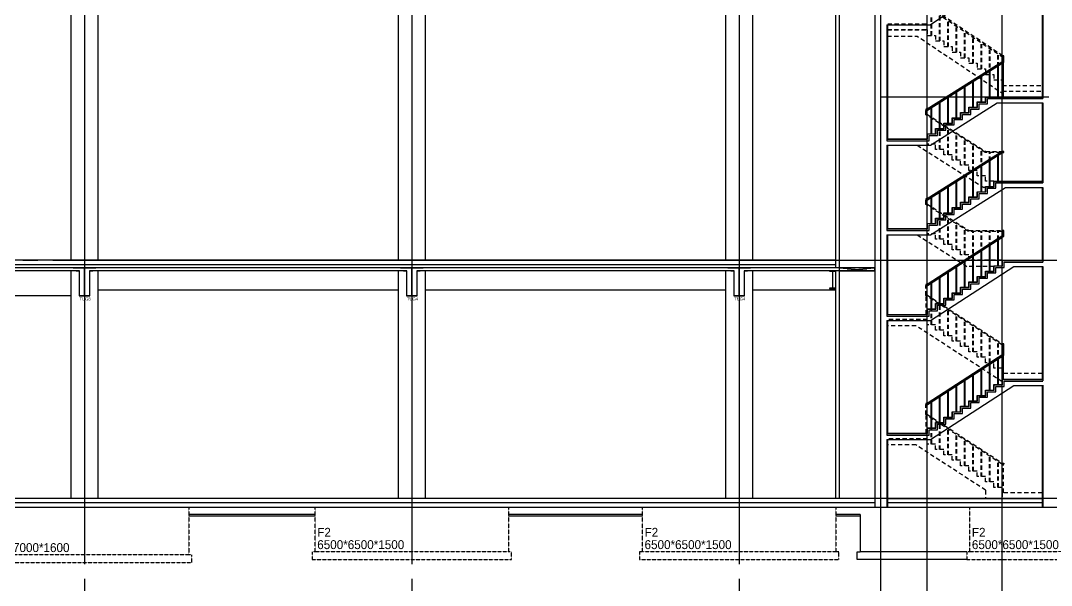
# Model space of a CAD drawing. Extents: x 152195838 to 323921156, y 365159662 to 730681027.
# Drawn here: x 160607357 to 160641997, y 365191130 to 365210123 of the extents above; entities that cross this region are included whole.
import ezdxf
from ezdxf.enums import TextEntityAlignment as Align
from ezdxf.xclip import XClip

# ---------------------------------------------------------------- set-up
doc = ezdxf.new("R2010")
doc.units = 0
doc.header["$MEASUREMENT"] = 0
doc.header["$XCLIPFRAME"] = 0
for name, pattern in [('CEN', [63, 60, -1, 1, -1]), ('HIDDENX2', [0.75, 0.5, -0.25]), ('HIDK', [2.3, 1.4, -0.9])]:
    doc.linetypes.add(name, pattern=pattern)
doc.layers.get('0').update_dxf_attribs({"linetype": 'CONTINUOUS'})
doc.layers.get('Defpoints').update_dxf_attribs({"linetype": 'CONTINUOUS'})
for name, color, linetype in [('4A.TEC CEN', 1, 'CEN'), ('4A.TEC ELE 4', 9, 'CONTINUOUS'), ('4A.TEC 단열재', 252, 'CONTINUOUS'), ('4A.TEC 마감선 1', 6, 'CONTINUOUS'), ('4A.TEC 벽체 1', 2, 'CONTINUOUS'), ('4A.TEC 벽체 3', 4, 'CONTINUOUS'), ('CEN', 1, 'CEN'), ('COL', 2, 'CONTINUOUS'), ('ELE', 4, 'CONTINUOUS'), ('FIN', 6, 'CONTINUOUS'), ('k-BESTO', 4, 'CONTINUOUS'), ('text', 3, 'CONTINUOUS'), ('㈜SE&C 기둥', 2, 'CONTINUOUS'), ('㈜SE&C 벽체 1', 2, 'CONTINUOUS'), ('㈜SE&C 벽체 4', 7, 'CONTINUOUS')]:
    doc.layers.add(name, color=color, linetype=linetype)
doc.layers.add('DEFPOINT', color=135, linetype='CONTINUOUS', plot=False)
doc.styles.add('돋움', font='')
doc.styles.get('돋움').set_extended_font_data('돋움')

# ---------------------------------------------------------------- blocks, each defined once
blk = doc.blocks.new('A$Cf633c675')
at = {"color": 6, "lineweight": -3}
for p, q in [((75900, 34710, 0), (75900, 35751, 0)), ((75920, 34710, 0), (75920, 35764, 0)), ((76070, 34710, 0), (76070, 35859, 0)), ((76090, 34710, 0), (76090, 35871, 0)), ((75340, 34533, 0), (75340, 35396, 0)), ((75360, 34533, 0), (75360, 35409, 0)), ((75620, 34710, 0), (75620, 35574, 0)), ((75640, 34710, 0), (75640, 35586, 0)), ((74780, 34178, 0), (74780, 35041, 0)), ((74800, 34178, 0), (74800, 35054, 0)), ((75060, 34355, 0), (75060, 35219, 0)), ((75080, 34355, 0), (75080, 35232, 0)), ((74220, 33823, 0), (74220, 34687, 0)), ((74240, 33823, 0), (74240, 34699, 0)), ((74500, 34000, 0), (74500, 34864, 0)), ((74520, 34000, 0), (74520, 34877, 0)), ((73660, 33468, 0), (73660, 34332, 0)), ((73680, 33468, 0), (73680, 34344, 0)), ((73940, 33646, 0), (73940, 34509, 0)), ((73960, 33646, 0), (73960, 34522, 0)), ((75640, 31694, 0), (75640, 32570, 0)), ((75900, 31871, 0), (75900, 32735, 0)), ((75920, 31871, 0), (75920, 32748, 0)), ((75080, 31339, 0), (75080, 32215, 0)), ((75340, 31517, 0), (75340, 32380, 0)), ((75360, 31517, 0), (75360, 32393, 0)), ((75620, 31694, 0), (75620, 32558, 0)), ((74780, 31162, 0), (74780, 32025, 0)), ((74800, 31162, 0), (74800, 32038, 0)), ((75060, 31339, 0), (75060, 32203, 0)), ((74220, 30807, 0), (74220, 31670, 0)), ((74240, 30807, 0), (74240, 31683, 0)), ((74500, 30984, 0), (74500, 31848, 0)), ((74520, 30984, 0), (74520, 31861, 0)), ((73660, 30452, 0), (73660, 31316, 0)), ((73680, 30452, 0), (73680, 31328, 0)), ((73940, 30630, 0), (73940, 31493, 0)), ((73960, 30630, 0), (73960, 31506, 0)), ((75900, 29028, 0), (75900, 29889, 0)), ((75920, 29028, 0), (75920, 29902, 0)), ((75340, 28665, 0), (75340, 29526, 0)), ((75360, 28665, 0), (75360, 29539, 0)), ((75620, 28847, 0), (75620, 29707, 0)), ((75640, 28847, 0), (75640, 29720, 0)), ((74780, 28301, 0), (74780, 29162, 0)), ((74800, 28301, 0), (74800, 29175, 0)), ((75060, 28483, 0), (75060, 29344, 0)), ((75080, 28483, 0), (75080, 29357, 0)), ((74220, 27937, 0), (74220, 28798, 0)), ((74240, 27937, 0), (74240, 28811, 0)), ((74500, 28119, 0), (74500, 28980, 0)), ((74520, 28119, 0), (74520, 28993, 0)), ((73660, 27574, 0), (73660, 28435, 0)), ((73680, 27574, 0), (73680, 28448, 0)), ((73940, 27756, 0), (73940, 28616, 0)), ((73960, 27756, 0), (73960, 28629, 0)), ((76070, 25210, 0), (76070, 26000, 0)), ((76090, 25210, 0), (76090, 26013, 0)), ((75620, 24847, 0), (75620, 25707, 0)), ((75640, 24847, 0), (75640, 25720, 0)), ((75900, 25028, 0), (75900, 25889, 0)), ((75920, 25028, 0), (75920, 25902, 0)), ((75060, 24483, 0), (75060, 25344, 0)), ((75080, 24483, 0), (75080, 25357, 0)), ((75340, 24665, 0), (75340, 25526, 0)), ((75360, 24665, 0), (75360, 25539, 0)), ((74500, 24119, 0), (74500, 24980, 0)), ((74520, 24119, 0), (74520, 24993, 0)), ((74780, 24301, 0), (74780, 25162, 0)), ((74800, 24301, 0), (74800, 25175, 0)), ((73940, 23756, 0), (73940, 24616, 0)), ((73960, 23756, 0), (73960, 24629, 0)), ((74220, 23937, 0), (74220, 24798, 0)), ((74240, 23937, 0), (74240, 24811, 0)), ((73660, 23574, 0), (73660, 24435, 0)), ((73680, 23574, 0), (73680, 24448, 0))]:
    blk.add_line(p, q, dxfattribs=at)
at = {"color": 6, "lineweight": -3, "elevation": 0, "flags": 128}
for points in [[(76100, 35878), (76100, 36085), (76065, 36085), (76065, 35897), (73530, 34291), (73480, 34291), (73480, 34256), (73540, 34256), (76100, 35878)], [(76100, 32871), (76050, 32871), (73530, 31275), (73480, 31275), (73480, 31240), (73540, 31240), (76060, 32836), (76100, 32836), (76100, 32871)], [(76065, 30210), (76065, 30038), (73530, 28392), (73480, 28392), (73480, 28357), (73540, 28357), (76100, 30019), (76100, 30210), (76065, 30210)], [(76065, 26402), (76065, 26038), (73530, 24392), (73480, 24392), (73480, 24357), (73540, 24357), (76100, 26019), (76100, 26402), (76065, 26402)]]:
    blk.add_lwpolyline(points, dxfattribs=at)
at = {"layer": '4A.TEC CEN', "color": 8, "ltscale": 500}
for p, q in [((58362, 34710, 0), (92848, 34710, 0)), ((58362, 29210, 0), (92848, 29210, 0)), ((58362, 21210, 0), (92848, 21210, 0))]:
    blk.add_line(p, q, dxfattribs=at)
at = {"layer": '4A.TEC 마감선 1'}
blk.add_line((72170, 21060, 0), (77410, 21060, 0), dxfattribs=at)
at = {"layer": '4A.TEC 벽체 1'}
for p, q in [((77410, 39000, 0), (77410, 34650, 0)), ((72170, 37125, 0), (72170, 33231, 0)), ((72170, 37125, 0), (73633, 37125, 0)), ((77410, 34500, 0), (77410, 31811, 0)), ((72170, 33231, 0), (73590, 33231, 0)), ((72170, 33081, 0), (72170, 30215, 0)), ((72170, 33081, 0), (73633, 33081, 0)), ((77410, 31661, 0), (77410, 29150, 0)), ((72170, 30215, 0), (73590, 30215, 0)), ((72170, 30065, 0), (72170, 27332, 0)), ((72170, 30065, 0), (73633, 30065, 0)), ((77410, 29000, 0), (77410, 25160, 0)), ((72170, 27182, 0), (72170, 23332, 0)), ((73634, 23182, 0), (76434, 25000, 0)), ((76434, 25000, 0), (77410, 25000, 0)), ((77410, 25010, 0), (77410, 20910, 0)), ((72170, 23182, 0), (72170, 20910, 0)), ((72170, 23182, 0), (73634, 23182, 0)), ((72170, 20910, 0), (77410, 20910, 0))]:
    blk.add_line(p, q, dxfattribs=at)
at = {"layer": '4A.TEC 벽체 1', "elevation": 0, "flags": 128}
for points in [[(77410, 39000), (76435, 39000), (73635, 37125)], [(73590, 33231), (73590, 33408), (73870, 33408), (73870, 33586), (74150, 33586), (74150, 33763), (74430, 33763), (74430, 33940), (74710, 33940), (74710, 34118), (74990, 34118), (74990, 34295), (75270, 34295), (75270, 34473), (75550, 34473), (75550, 34650), (77410, 34650)], [(73633, 33081), (75873, 34500), (77410, 34500)], [(73590, 30215), (73590, 30392), (73870, 30392), (73870, 30570), (74150, 30570), (74150, 30747), (74430, 30747), (74430, 30924), (74710, 30924), (74710, 31102), (74990, 31102), (74990, 31279), (75270, 31279), (75270, 31457), (75550, 31457), (75550, 31634), (75830, 31634), (75830, 31811), (77410, 31811)], [(73633, 30065), (76153, 31661), (77410, 31661)], [(72170, 27332), (73590, 27332), (73590, 27514), (73870, 27514), (73870, 27696), (74150, 27696), (74150, 27877), (74430, 27877), (74430, 28059), (74710, 28059), (74710, 28241), (74990, 28241), (74990, 28423), (75270, 28423), (75270, 28605), (75550, 28605), (75550, 28787), (75830, 28787), (75830, 28968), (76110, 28968), (76110, 29150), (77410, 29150)], [(72170, 27182), (73634, 27182), (76434, 29000), (77410, 29000)], [(72170, 23332), (73590, 23332), (73590, 23514), (73870, 23514), (73870, 23696), (74150, 23696), (74150, 23877), (74430, 23877), (74430, 24059), (74710, 24059), (74710, 24241), (74990, 24241), (74990, 24423), (75270, 24423), (75270, 24605), (75550, 24605), (75550, 24787), (75830, 24787), (75830, 24968), (76110, 24968), (76110, 25150), (77410, 25150)]]:
    blk.add_lwpolyline(points, dxfattribs=at)
at = {"layer": 'CEN'}
blk.add_line((71970, -101147, 0), (71970, 85715, 0), dxfattribs=at)
at = {"layer": 'COL', "color": 253, "linetype": 'HIDK', "ltscale": 100}
for p, q in [((73660, 36773, 0), (73660, 37654, 0)), ((73680, 36773, 0), (73680, 37640, 0)), ((73940, 36585, 0), (73940, 37466, 0)), ((73960, 36585, 0), (73960, 37453, 0)), ((74220, 36398, 0), (74220, 37279, 0)), ((74240, 36398, 0), (74240, 37265, 0)), ((74500, 36210, 0), (74500, 37091, 0)), ((74520, 36210, 0), (74520, 37078, 0)), ((74780, 36023, 0), (74780, 36904, 0)), ((74800, 36023, 0), (74800, 36890, 0)), ((75060, 35835, 0), (75060, 36716, 0)), ((75080, 35835, 0), (75080, 36703, 0)), ((75340, 35648, 0), (75340, 36529, 0)), ((75360, 35648, 0), (75360, 36515, 0)), ((75620, 35460, 0), (75620, 36341, 0)), ((75640, 35460, 0), (75640, 36328, 0)), ((75900, 35273, 0), (75900, 36154, 0)), ((75920, 35273, 0), (75920, 36140, 0)), ((73940, 32936, 0), (73940, 33810, 0)), ((73960, 32936, 0), (73960, 33797, 0)), ((74220, 32759, 0), (74220, 33632, 0)), ((74240, 32759, 0), (74240, 33619, 0)), ((74500, 32581, 0), (74500, 33455, 0)), ((74520, 32581, 0), (74520, 33442, 0)), ((74780, 32404, 0), (74780, 33278, 0)), ((74800, 32404, 0), (74800, 33265, 0)), ((73189, 33081, 0), (75429, 31661, 0)), ((75060, 32226, 0), (75060, 33100, 0)), ((75080, 32226, 0), (75080, 33087, 0)), ((75340, 32049, 0), (75340, 32923, 0)), ((75360, 32049, 0), (75360, 32910, 0)), ((75620, 31871, 0), (75620, 32836, 0)), ((75640, 31871, 0), (75640, 32836, 0)), ((75770, 31871, 0), (75490, 31871, 0)), ((75490, 31661, 0), (75429, 31661, 0)), ((73940, 29920, 0), (73940, 30794, 0)), ((73960, 29920, 0), (73960, 30781, 0)), ((74220, 29742, 0), (74220, 30616, 0)), ((74240, 29742, 0), (74240, 30603, 0)), ((73530, 30097, 0), (73530, 30275, 0)), ((74500, 29565, 0), (74500, 30439, 0)), ((74520, 29565, 0), (74520, 30426, 0)), ((74780, 29388, 0), (74780, 30261, 0)), ((74800, 29388, 0), (74800, 30248, 0)), ((75060, 29210, 0), (75060, 30175, 0)), ((75080, 29210, 0), (75080, 30175, 0)), ((75340, 29210, 0), (75340, 30175, 0)), ((75360, 29210, 0), (75360, 30175, 0)), ((75620, 29210, 0), (75620, 30175, 0)), ((75640, 29210, 0), (75640, 30175, 0)), ((75900, 29210, 0), (75900, 30175, 0)), ((75920, 29210, 0), (75920, 30175, 0)), ((73189, 30065, 0), (74869, 29000, 0)), ((76050, 29210, 0), (74930, 29210, 0)), ((75770, 29000, 0), (74869, 29000, 0)), ((73490, 27392, 0), (73490, 28023, 0)), ((73510, 27392, 0), (73510, 28010, 0)), ((73660, 27038, 0), (73660, 27912, 0)), ((73680, 27038, 0), (73680, 27899, 0)), ((73940, 26857, 0), (73940, 27730, 0)), ((73960, 26857, 0), (73960, 27717, 0)), ((74220, 26675, 0), (74220, 27549, 0)), ((74240, 26675, 0), (74240, 27536, 0)), ((74500, 26493, 0), (74500, 27367, 0)), ((74520, 26493, 0), (74520, 27354, 0)), ((74780, 26311, 0), (74780, 27185, 0)), ((74800, 26311, 0), (74800, 27172, 0)), ((75060, 26129, 0), (75060, 27003, 0)), ((75080, 26129, 0), (75080, 26990, 0)), ((75340, 25947, 0), (75340, 26821, 0)), ((75360, 25947, 0), (75360, 26808, 0)), ((75620, 25766, 0), (75620, 26639, 0)), ((75640, 25766, 0), (75640, 26626, 0)), ((75900, 25584, 0), (75900, 26458, 0)), ((75920, 25584, 0), (75920, 26445, 0)), ((73490, 23392, 0), (73490, 24013, 0)), ((73510, 23392, 0), (73510, 24000, 0)), ((73660, 23028, 0), (73660, 23902, 0)), ((73680, 23028, 0), (73680, 23889, 0)), ((73940, 22847, 0), (73940, 23720, 0)), ((73960, 22847, 0), (73960, 23707, 0)), ((74220, 22665, 0), (74220, 23539, 0)), ((74240, 22665, 0), (74240, 23526, 0)), ((74500, 22483, 0), (74500, 23357, 0)), ((74520, 22483, 0), (74520, 23344, 0)), ((74780, 22301, 0), (74780, 23175, 0)), ((74800, 22301, 0), (74800, 23162, 0)), ((75060, 22119, 0), (75060, 22993, 0)), ((75080, 22119, 0), (75080, 22980, 0)), ((75340, 21937, 0), (75340, 22811, 0)), ((75360, 21937, 0), (75360, 22798, 0)), ((75620, 21756, 0), (75620, 22629, 0)), ((75640, 21756, 0), (75640, 22616, 0)), ((75900, 21574, 0), (75900, 22448, 0)), ((75920, 21574, 0), (75920, 22435, 0)), ((76070, 21392, 0), (76070, 22357, 0)), ((76090, 21392, 0), (76090, 22357, 0)), ((75490, 21478, 0), (75490, 21210, 0)), ((76050, 21392, 0), (76050, 21210, 0))]:
    blk.add_line(p, q, dxfattribs=at)
at = {"layer": 'COL', "color": 253, "linetype": 'HIDK', "ltscale": 100, "elevation": 0, "flags": 128}
for points in [[(76065, 36085), (73516, 37792), (73516, 38300), (73480, 38300), (73480, 37774), (76065, 36043)], [(73530, 36960), (73530, 37148), (72190, 37148)], [(73530, 36773), (73530, 36960), (72190, 36960)], [(72190, 36750), (73186, 36750), (76050, 34832)]]:
    blk.add_lwpolyline(points, dxfattribs=at)
at = {"layer": 'COL', "color": 253, "linetype": 'HIDK', "ltscale": 100, "elevation": 0}
for points in [[(72190, 36960), (73530, 36960), (73530, 36773), (73810, 36773), (73810, 36585), (74090, 36585), (74090, 36398), (74370, 36398), (74370, 36210), (74650, 36210), (74650, 36023), (74930, 36023), (74930, 35835), (75210, 35835), (75210, 35648), (75490, 35648), (75490, 35460), (75770, 35460), (75770, 35273), (76050, 35273), (76050, 35085)], [(76050, 34898), (76050, 35085), (77390, 35085)], [(76050, 34710), (76050, 34898), (77390, 34898)], [(75994, 32836), (75479, 32836), (73480, 34104), (73480, 34256), (73516, 34256), (73516, 34122), (75490, 32871), (76050, 32871)], [(73810, 32936), (73810, 33113), (73530, 33113)], [(74090, 32759), (74090, 32936), (73810, 32936)], [(74370, 32581), (74370, 32759), (74090, 32759)], [(74650, 32404), (74650, 32581), (74370, 32581)], [(74930, 32226), (74930, 32404), (74650, 32404)], [(75210, 32049), (75210, 32226), (74930, 32226)], [(75490, 31871), (75490, 32049), (75210, 32049)], [(73516, 31240), (73516, 31106), (74930, 30210), (76065, 30210), (76065, 30175), (74919, 30175), (73480, 31088), (73480, 31240)], [(73810, 29920), (73810, 30097), (73530, 30097)], [(74090, 29742), (74090, 29920), (73810, 29920)], [(74370, 29565), (74370, 29742), (74090, 29742)], [(74650, 29388), (74650, 29565), (74370, 29565)], [(74930, 29210), (74930, 29388), (74650, 29388)], [(73515, 28357), (73515, 28048), (76050, 26402), (76065, 26402), (76065, 26367), (76039, 26367), (73480, 28029), (73480, 28357), (73515, 28357)], [(77390, 25402), (76050, 25402), (76050, 25584), (75770, 25584), (75770, 25766), (75490, 25766), (75490, 25947), (75210, 25947), (75210, 26129), (74930, 26129), (74930, 26311), (74650, 26311), (74650, 26493), (74370, 26493), (74370, 26675), (74090, 26675), (74090, 26857), (73810, 26857), (73810, 27038), (73530, 27038), (73530, 27220), (72190, 27220)], [(76050, 25124), (73145, 27010), (72190, 27010)], [(73515, 24357), (73515, 24038), (76050, 22392), (76100, 22392), (76100, 22357), (76039, 22357), (73480, 24019), (73480, 24357), (73515, 24357)], [(77390, 21392), (76050, 21392), (76050, 21574), (75770, 21574), (75770, 21756), (75490, 21756), (75490, 21937), (75210, 21937), (75210, 22119), (74930, 22119), (74930, 22301), (74650, 22301), (74650, 22483), (74370, 22483), (74370, 22665), (74090, 22665), (74090, 22847), (73810, 22847), (73810, 23028), (73530, 23028), (73530, 23210), (72190, 23210)], [(75490, 21478), (73145, 23000), (72190, 23000)]]:
    blk.add_lwpolyline(points, dxfattribs=at)
at = {"layer": 'DEFPOINT'}
for p, q in [((73530, -101367, 0), (73530, 85495, 0)), ((76050, -101367, 0), (76050, 85495, 0))]:
    blk.add_line(p, q, dxfattribs=at)
at = {"layer": 'FIN', "color": 5, "ltscale": 30}
for p, q in [((77390, 39000, 0), (77390, 34710, 0)), ((72190, 37125, 0), (72190, 33291, 0)), ((77390, 34500, 0), (77390, 31871, 0)), ((72170, 33291, 0), (73530, 33291, 0)), ((72170, 33281, 0), (73540, 33281, 0)), ((72190, 33081, 0), (72190, 30275, 0)), ((77390, 31661, 0), (77390, 29210, 0)), ((72170, 30275, 0), (73530, 30275, 0)), ((72170, 30265, 0), (73540, 30265, 0)), ((72190, 30065, 0), (72190, 27392, 0)), ((77390, 29000, 0), (77390, 25220, 0)), ((72190, 27182, 0), (72190, 23392, 0)), ((77390, 25010, 0), (77390, 20910, 0)), ((72190, 23182, 0), (72190, 20910, 0)), ((72170, 21210, 0), (77410, 21210, 0)), ((72170, 21200, 0), (77410, 21200, 0))]:
    blk.add_line(p, q, dxfattribs=at)
at = {"layer": 'FIN', "color": 5, "ltscale": 30, "elevation": 0, "flags": 128}
for points in [[(73530, 33291), (73530, 33468), (73810, 33468), (73810, 33646), (74090, 33646), (74090, 33823), (74370, 33823), (74370, 34000), (74650, 34000), (74650, 34178), (74930, 34178), (74930, 34355), (75210, 34355), (75210, 34533), (75490, 34533), (75490, 34710), (77410, 34710)], [(73540, 33281), (73540, 33458), (73820, 33458), (73820, 33636), (74100, 33636), (74100, 33813), (74380, 33813), (74380, 33990), (74660, 33990), (74660, 34168), (74940, 34168), (74940, 34345), (75220, 34345), (75220, 34523), (75500, 34523), (75500, 34700), (77410, 34700)], [(73530, 30275), (73530, 30452), (73810, 30452), (73810, 30630), (74090, 30630), (74090, 30807), (74370, 30807), (74370, 30984), (74650, 30984), (74650, 31162), (74930, 31162), (74930, 31339), (75210, 31339), (75210, 31517), (75490, 31517), (75490, 31694), (75770, 31694), (75770, 31871), (77410, 31871)], [(73540, 30265), (73540, 30442), (73820, 30442), (73820, 30620), (74100, 30620), (74100, 30797), (74380, 30797), (74380, 30974), (74660, 30974), (74660, 31152), (74940, 31152), (74940, 31329), (75220, 31329), (75220, 31507), (75500, 31507), (75500, 31684), (75780, 31684), (75780, 31861), (77410, 31861)], [(72170, 27392), (73530, 27392), (73530, 27574), (73810, 27574), (73810, 27756), (74090, 27756), (74090, 27937), (74370, 27937), (74370, 28119), (74650, 28119), (74650, 28301), (74930, 28301), (74930, 28483), (75210, 28483), (75210, 28665), (75490, 28665), (75490, 28847), (75770, 28847), (75770, 29028), (76050, 29028), (76050, 29210), (77410, 29210)], [(72170, 27382), (73540, 27382), (73540, 27564), (73820, 27564), (73820, 27746), (74100, 27746), (74100, 27927), (74380, 27927), (74380, 28109), (74660, 28109), (74660, 28291), (74940, 28291), (74940, 28473), (75220, 28473), (75220, 28655), (75500, 28655), (75500, 28837), (75780, 28837), (75780, 29018), (76060, 29018), (76060, 29200), (77410, 29200)], [(72170, 23392), (73530, 23392), (73530, 23574), (73810, 23574), (73810, 23756), (74090, 23756), (74090, 23937), (74370, 23937), (74370, 24119), (74650, 24119), (74650, 24301), (74930, 24301), (74930, 24483), (75210, 24483), (75210, 24665), (75490, 24665), (75490, 24847), (75770, 24847), (75770, 25028), (76050, 25028), (76050, 25210), (77410, 25210)], [(72170, 23382), (73540, 23382), (73540, 23564), (73820, 23564), (73820, 23746), (74100, 23746), (74100, 23927), (74380, 23927), (74380, 24109), (74660, 24109), (74660, 24291), (74940, 24291), (74940, 24473), (75220, 24473), (75220, 24655), (75500, 24655), (75500, 24837), (75780, 24837), (75780, 25018), (76060, 25018), (76060, 25200), (77410, 25200)]]:
    blk.add_lwpolyline(points, dxfattribs=at)
blk = doc.blocks.new('B-2-2F')
at = {"layer": '4A.TEC 벽체 3'}
for p, q in [((38735, 9900), (38735, -250)), ((38860, 9900), (38860, -250))]:
    blk.add_line(p, q, dxfattribs=at)
at = {"layer": '㈜SE&C 기둥', "color": 8, "ltscale": 0.5, "elevation": -1667}
for points in [[(13050, 0), (13050, 9900)], [(13950, 9900), (13950, 0)], [(24050, 0), (24050, 9900)], [(24950, 9900), (24950, 0)], [(35050, 0), (35050, 9900)], [(35950, 9900), (35950, 0)]]:
    blk.add_lwpolyline(points, dxfattribs=at)
blk = doc.blocks.new('A$Cf60f2c28')
at = {"layer": 'Defpoints'}
for p, q in [((0, 1125), (760, 1125)), ((380, 175), (380, 1125))]:
    blk.add_line(p, q, dxfattribs=at)
at = {"layer": 'k-BESTO'}
for p, q in [((100, 1025), (100, 1015)), ((210, 1025), (100, 1025)), ((100, 1025), (100, 1025)), ((100, 1015), (200, 1015)), ((200, 1015), (200, 175)), ((210, 185), (210, 1025)), ((660, 1025), (550, 1025)), ((550, 1025), (550, 185)), ((560, 175), (560, 1015)), ((560, 1015), (660, 1015)), ((660, 1015), (660, 1025)), ((200, 175), (560, 175)), ((550, 185), (210, 185))]:
    blk.add_line(p, q, dxfattribs=at)
at = {"layer": 'DEFPOINT', "linetype": 'ByBlock', "style": '돋움'}
blk.add_text('TUG8', height=100, dxfattribs=at).set_placement((215, 74), align=Align.MIDDLE_LEFT)
blk = doc.blocks.new('A$Cc40f49f7')
at = {"layer": 'Defpoints'}
for p, q in [((0, 1175), (760, 1175)), ((380, 225), (380, 1175))]:
    blk.add_line(p, q, dxfattribs=at)
at = {"layer": 'k-BESTO'}
for p, q in [((100, 1075), (100, 1065)), ((210, 1075), (100, 1075)), ((100, 1075), (100, 1075)), ((100, 1065), (200, 1065)), ((200, 1065), (200, 225)), ((210, 235), (210, 1075)), ((660, 1075), (550, 1075)), ((550, 1075), (550, 235)), ((560, 225), (560, 1065)), ((560, 1065), (660, 1065)), ((660, 1065), (660, 1075)), ((200, 225), (560, 225)), ((550, 235), (210, 235))]:
    blk.add_line(p, q, dxfattribs=at)
at = {"layer": 'DEFPOINT', "linetype": 'ByBlock', "style": '돋움'}
blk.add_text('TUG4', height=100, dxfattribs=at).set_placement((215, 124), align=Align.MIDDLE_LEFT)
blk = doc.blocks.new('B--2-B1')
at = {"layer": '4A.TEC ELE 4'}
for p, q in [((38860, 7650, -1667), (40060, 7750, -1667)), ((38860, 7750, -1667), (40060, 7650, -1667))]:
    blk.add_line(p, q, dxfattribs=at)
at = {"layer": '4A.TEC ELE 4', "elevation": -1667}
blk.add_lwpolyline([(40060, 7750), (38860, 7750), (38860, 7650), (40060, 7650)], close=True, dxfattribs=at)
at = {"layer": '4A.TEC 단열재'}
blk.add_line((38735, 7850, -1667), (250, 7850, -1667), dxfattribs=at)
at = {"layer": '4A.TEC 마감선 1'}
blk.add_line((38735, 8000, -1667), (250, 8000, -1667), dxfattribs=at)
at = {"layer": '4A.TEC 벽체 3'}
for p, q in [((38735, 7650, -1667), (38735, 0, -1667)), ((38860, 7650, -1667), (38860, 0, -1667))]:
    blk.add_line(p, q, dxfattribs=at)
at = {"layer": 'ELE', "elevation": -1667, "flags": 128}
blk.add_lwpolyline([(38735, 7650), (38535, 7650), (38535, 7633), (38630, 7633), (38630, 7067), (38535, 7067), (38535, 7050), (38735, 7050), (38735, 7067), (38641, 7067), (38641, 7633), (38735, 7633)], close=True, dxfattribs=at)
at = {"layer": '㈜SE&C 기둥', "color": 8, "ltscale": 0.5, "elevation": -1667}
for points in [[(13050, 0), (13050, 7650)], [(13950, 7650), (13950, 0)], [(24050, 0), (24050, 7650)], [(24950, 7650), (24950, 0)], [(35050, 0), (35050, 7650)], [(35950, 7650), (35950, 0)]]:
    blk.add_lwpolyline(points, dxfattribs=at)
at = {"layer": '㈜SE&C 벽체 1'}
for p, q in [((40060, 7750, -1667), (250, 7750, -1667)), ((13330, 7650, -1667), (670, 7650, -1667)), ((24330, 7650, -1667), (13670, 7650, -1667)), ((35330, 7650, -1667), (24670, 7650, -1667)), ((40060, 7650, -1667), (35670, 7650, -1667))]:
    blk.add_line(p, q, dxfattribs=at)
at = {"layer": '㈜SE&C 벽체 4'}
for p, q in [((24050, 7000, -1667), (13950, 7000, -1667)), ((35050, 7000, -1667), (24950, 7000, -1667)), ((38735, 7000, -1667), (35950, 7000, -1667)), ((13050, 6800, -1667), (950, 6800, -1667))]:
    blk.add_line(p, q, dxfattribs=at)
at = {"layer": 'ELE'}
for name, p in [('A$Cf60f2c28', (13120, 6625, -1667)), ('A$Cc40f49f7', (24120, 6575, -1667)), ('A$Cc40f49f7', (35120, 6575, -1667))]:
    blk.add_blockref(name, p, dxfattribs=at)
blk = doc.blocks.new('A$C81c9b9fe')
at = {"layer": '㈜SE&C 벽체 4', "linetype": 'HIDDENX2', "flags": 128}
for points in [[(6950, 2260), (6950, 760), (450, 760), (450, 2260), (6950, 2260)], [(450, 760), (350, 760), (350, 500), (7050, 500), (7050, 760), (6950, 760)]]:
    blk.add_lwpolyline(points, dxfattribs=at)
at = {"layer": 'DEFPOINT', "linetype": 'ByBlock', "style": '돋움'}
for s, p in [('F2', (518, 1412)), ('6500*6500*1500', (518, 998))]:
    blk.add_text(s, height=300, dxfattribs=at).set_placement(p, align=Align.MIDDLE_LEFT)
blk = doc.blocks.new('zw$F2B6')
at = {"layer": '㈜SE&C 벽체 4', "linetype": 'HIDDENX2', "flags": 128}
for points in [[(7100, 1860), (7100, 260), (100, 260), (100, 1860), (7100, 1860)], [(100, 260), (0, 260), (0, 0), (7200, 0), (7200, 260), (7100, 260)]]:
    blk.add_lwpolyline(points, dxfattribs=at)
at = {"layer": 'DEFPOINT', "linetype": 'ByBlock', "style": '돋움'}
for s, p in [('F1', (168, 912)), ('7000*7000*1600', (168, 498))]:
    blk.add_text(s, height=300, dxfattribs=at).set_placement(p, align=Align.MIDDLE_LEFT)

msp = doc.modelspace()

# ---------------------------------------------------------------- linework, layer by layer
at = {"layer": '4A.TEC CEN', "color": 8, "ltscale": 500}
for p, q in [((160545434.12, 365202063.33), (160776798.99, 365202063.33)), ((160545434.12, 365194063.33), (160776798.99, 365194063.33))]:
    msp.add_line(p, q, dxfattribs=at)
at = {"layer": '4A.TEC CEN', "color": 8, "ltscale": 500, "flags": 128}
for points in [[(160609506.94, 365253346.04), (160609506.94, 365183761.87)], [(160620506.94, 365253346.04), (160620506.94, 365183761.87)], [(160631506.94, 365253346.04), (160631506.94, 365183761.87)]]:
    msp.add_lwpolyline(points, dxfattribs=at)
at = {"layer": '4A.TEC 단열재'}
msp.add_lwpolyline([(160596106.94, 365193913.33), (160636066.94, 365193913.33)], dxfattribs=at)
at = {"layer": '4A.TEC 마감선 1'}
msp.add_lwpolyline([(160596106.94, 365194063.33), (160636066.94, 365194063.33)], dxfattribs=at)
at = {"layer": '4A.TEC 벽체 1'}
msp.add_lwpolyline([(160596106.94, 365193763.33), (160686206.94, 365193763.33)], dxfattribs=at)
at = {"layer": '㈜SE&C 벽체 1'}
for p, q in [((160636066.94, 365232063.33), (160636066.94, 365193763.33)), ((160617256.94, 365193513.33), (160613006.94, 365193513.33)), ((160628256.94, 365193513.33), (160623756.94, 365193513.33)), ((160635566.94, 365193513.33), (160634756.94, 365193513.33)), ((160635566.94, 365193513.33), (160635566.94, 365192263.33)), ((160639156.94, 365192263.33), (160635566.94, 365192263.33))]:
    msp.add_line(p, q, dxfattribs=at)
at = {"layer": '㈜SE&C 벽체 4'}
for p, q in [((160617256.94, 365193453.33), (160613006.94, 365193453.33)), ((160628256.94, 365193453.33), (160623756.94, 365193453.33)), ((160635566.94, 365193453.33), (160634756.94, 365193453.33))]:
    msp.add_line(p, q, dxfattribs=at)
at = {"layer": '㈜SE&C 벽체 4', "flags": 128}
msp.add_lwpolyline([(160639156.94, 365191998.69), (160635466.94, 365191998.69), (160635466.94, 365192263.33), (160635566.94, 365192263.33)], dxfattribs=at)

# ---------------------------------------------------------------- block references
ref = msp.add_blockref('A$Cf633c675', (160564297.42, 365172853.16))
XClip(ref).set_block_clipping_path([(71969.5286620855, 10908.7128179073), (77609.5286620855, 80492.8788198829)])
at = {"layer": 'ELE'}
for name, p in [('zw$F2B6', (160605906.94, 365191903.33)), ('A$C81c9b9fe', (160616806.94, 365191503.33)), ('A$C81c9b9fe', (160627806.94, 365191503.33)), ('A$C81c9b9fe', (160638806.94, 365191503.33))]:
    msp.add_blockref(name, p, dxfattribs=at)
at = {"layer": 'text'}
for name, p in [('B-2-2F', (160596006.94, 365202063.33)), ('B--2-B1', (160596006.94, 365194063.33, 1666.67))]:
    msp.add_blockref(name, p, dxfattribs=at)

doc.saveas('drawing.dxf')
